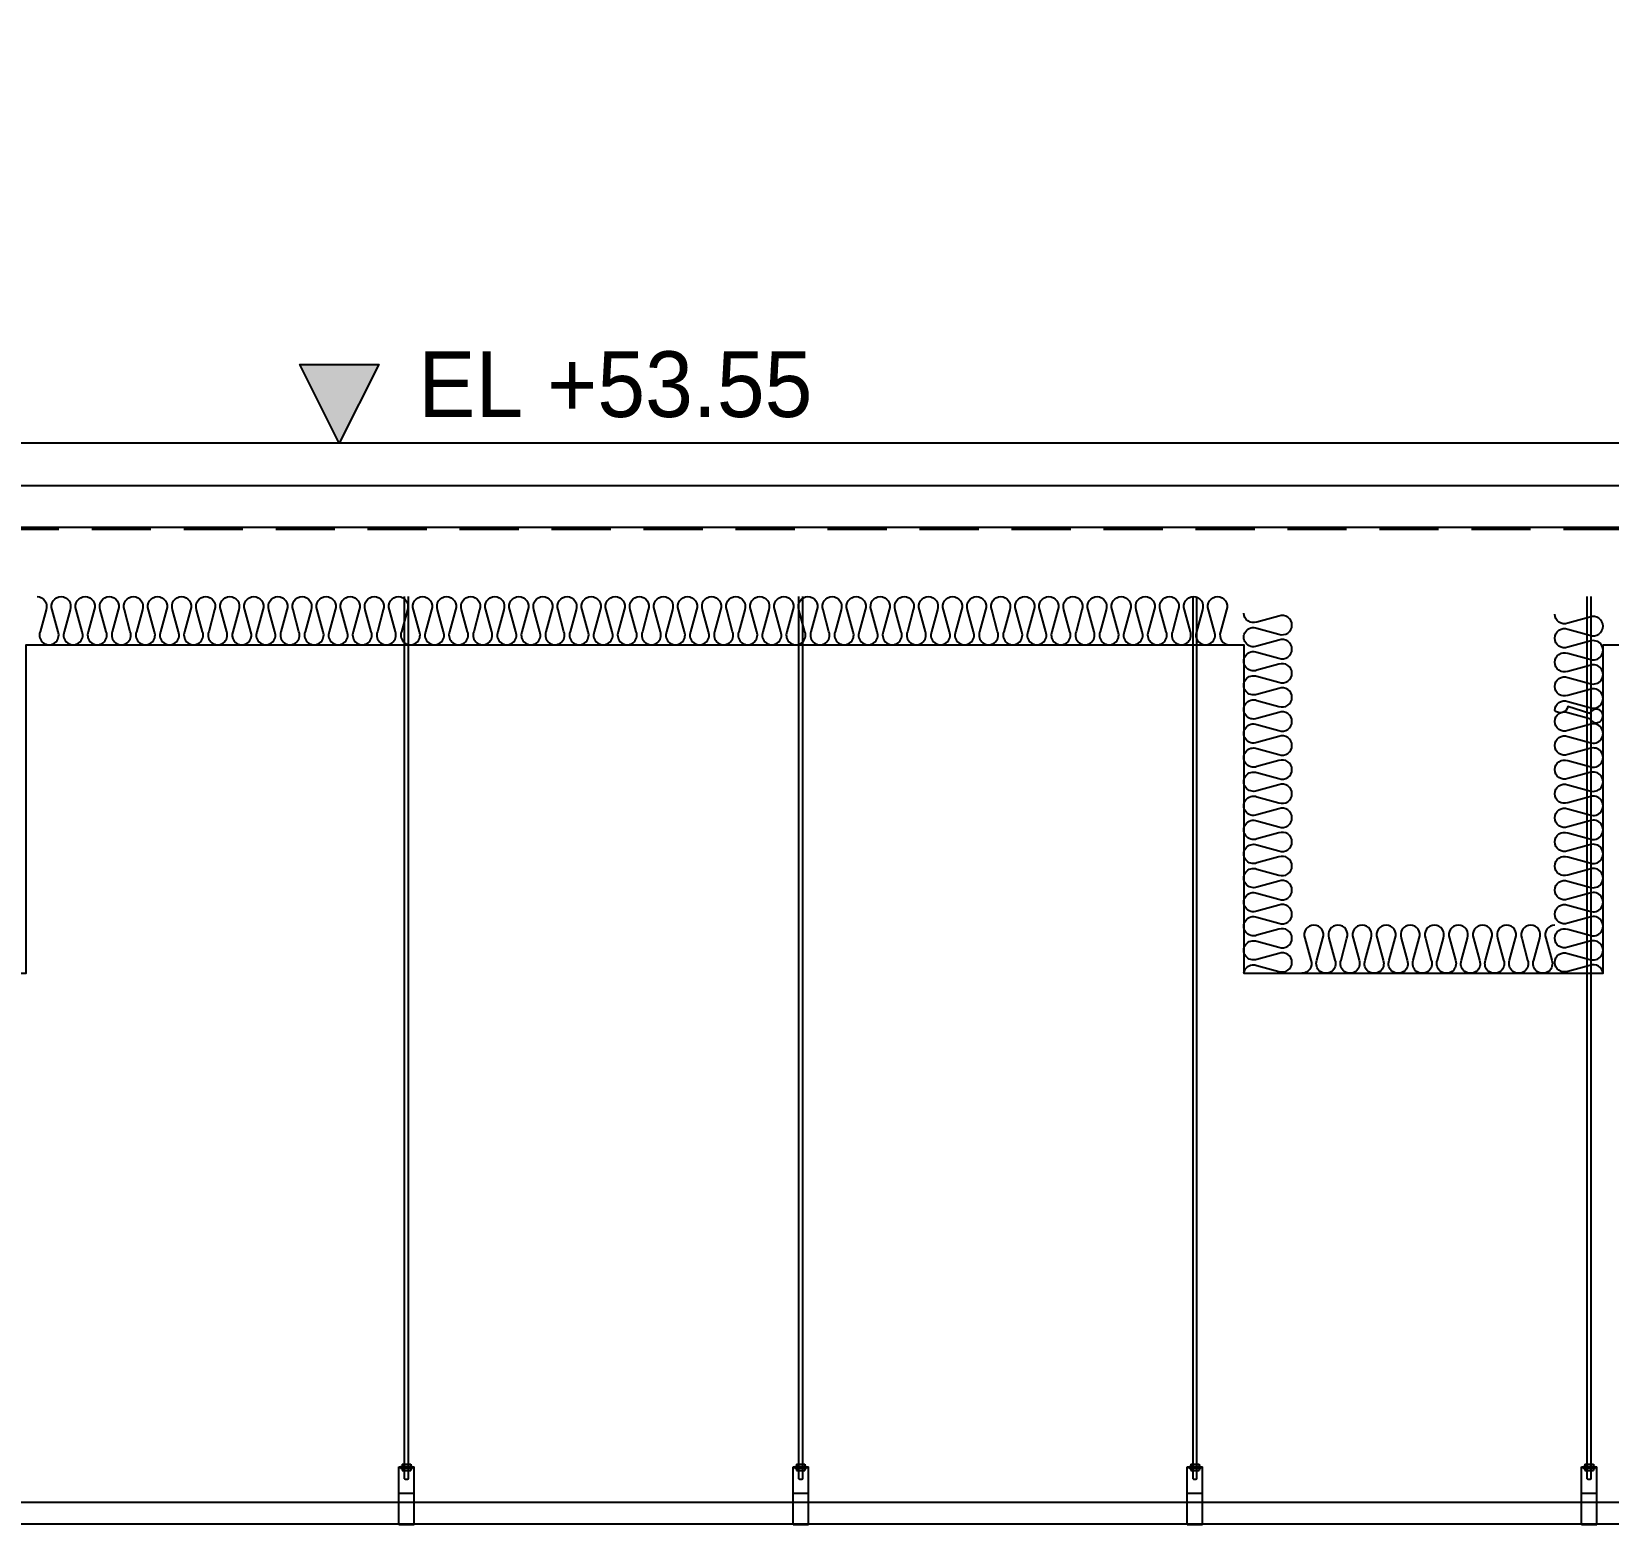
# Model space of a CAD drawing. Header units: millimetres. Extents: x 17311 to 801382, y -242618 to -104888.
# Drawn here: x 520533 to 524133, y -190498 to -187089 of the extents above; entities that cross this region are included whole.
import ezdxf

# ---------------------------------------------------------------- set-up
doc = ezdxf.new("R2010")
doc.units = ezdxf.units.MM
doc.header["$LTSCALE"] = 250
doc.linetypes.add('HID', pattern=[2.8, 1.8, -1])
for name, color, linetype in [('A-CEIL_EL', 8, 'Continuous'), ('A-FIN', 6, 'Continuous'), ('A-FIN-8', 8, 'Continuous'), ('A-HAT-WIREMESH', 9, 'g_mesh'), ('A-WP', 1, 'HID'), ('ISL', 251, 'Continuous')]:
    doc.layers.add(name, color=color, linetype=linetype)
doc.layers.add('NOPLOT', color=191, linetype='Continuous', plot=False)
doc.styles.add('Gdim', font='')
doc.styles.get('Gdim').set_extended_font_data('Dotum')
doc.linetypes.add('g_mesh', pattern='A,10,-0.8,["X",Gdim,S=0.6,R=0,X=-0.15,Y=-0.3],-0.8', length=11.6)

# ---------------------------------------------------------------- blocks, each defined once
blk = doc.blocks.new('A$C481fd194')
blk.add_hatch(color=256).paths.add_polyline_path([(375, 750), (-375, 750), (0, 0)])
blk.add_lwpolyline([(0, 0), (-375, 750), (375, 750), (0, 0)])

msp = doc.modelspace()

# ---------------------------------------------------------------- linework, layer by layer
at = {"layer": 'A-CEIL_EL'}
for p, q in [((521384.7, -190393.7), (521384.7, -188379.5, 0)), ((521393.7, -190393.7), (521393.7, -188379.5, 0)), ((522284.7, -190393.7), (522284.7, -188379.5, 0)), ((522293.7, -190393.7), (522293.7, -188379.5, 0)), ((523184.7, -190393.7), (523184.7, -188379.5, 0)), ((523193.7, -190393.7), (523193.7, -188379.5, 0)), ((524084.7, -190393.7), (524084.7, -188379.5, 0)), ((524093.7, -190393.7), (524093.7, -188379.5, 0)), ((521371.7, -190497.7), (521371.7, -190366.5)), ((521371.7, -190366.5), (521406.7, -190366.5)), ((521371.7, -190367.7), (521406.7, -190367.7)), ((521375.7, -190365), (521402.7, -190365)), ((521375.7, -190365), (521375.7, -190366.5)), ((521375.7, -190367.7), (521375.7, -190369.2)), ((521379.6, -190360), (521398.7, -190360)), ((521379.6, -190360), (521379.6, -190365)), ((521398.7, -190360), (521398.7, -190365)), ((521402.7, -190365), (521402.7, -190366.5)), ((521402.7, -190367.7), (521402.7, -190369.2)), ((521406.7, -190497.7), (521406.7, -190366.5)), ((522271.7, -190497.7), (522271.7, -190366.5)), ((522271.7, -190366.5), (522306.7, -190366.5)), ((522271.7, -190367.7), (522306.7, -190367.7)), ((522275.7, -190365), (522302.7, -190365)), ((522275.7, -190365), (522275.7, -190366.5)), ((522275.7, -190367.7), (522275.7, -190369.2)), ((522279.6, -190360), (522298.7, -190360)), ((522279.6, -190360), (522279.6, -190365)), ((522298.7, -190360), (522298.7, -190365)), ((522302.7, -190365), (522302.7, -190366.5)), ((522302.7, -190367.7), (522302.7, -190369.2)), ((522306.7, -190497.7), (522306.7, -190366.5)), ((523171.7, -190497.7), (523171.7, -190366.5)), ((523171.7, -190366.5), (523206.7, -190366.5)), ((523171.7, -190367.7), (523206.7, -190367.7)), ((523175.7, -190365), (523202.7, -190365)), ((523175.7, -190365), (523175.7, -190366.5)), ((523175.7, -190367.7), (523175.7, -190369.2)), ((523179.6, -190360), (523198.7, -190360)), ((523179.6, -190360), (523179.6, -190365)), ((523198.7, -190360), (523198.7, -190365)), ((523202.7, -190365), (523202.7, -190366.5)), ((523202.7, -190367.7), (523202.7, -190369.2)), ((523206.7, -190497.7), (523206.7, -190366.5)), ((524071.7, -190497.7), (524071.7, -190366.5)), ((524071.7, -190366.5), (524106.7, -190366.5)), ((524071.7, -190367.7), (524106.7, -190367.7)), ((524075.7, -190365), (524102.7, -190365)), ((524075.7, -190365), (524075.7, -190366.5)), ((524075.7, -190367.7), (524075.7, -190369.2)), ((524079.6, -190360), (524098.7, -190360)), ((524079.6, -190360), (524079.6, -190365)), ((524098.7, -190360), (524098.7, -190365)), ((524102.7, -190365), (524102.7, -190366.5)), ((524102.7, -190367.7), (524102.7, -190369.2)), ((524106.7, -190497.7), (524106.7, -190366.5)), ((521375.7, -190369.2), (521402.7, -190369.2)), ((521379.6, -190369.2), (521379.6, -190374.2)), ((521379.6, -190374.2), (521398.7, -190374.2)), ((521384.7, -190393.7), (521384.7, -190374.2)), ((521393.7, -190393.7), (521393.7, -190374.2)), ((521398.7, -190369.2), (521398.7, -190374.2)), ((522275.7, -190369.2), (522302.7, -190369.2)), ((522279.6, -190369.2), (522279.6, -190374.2)), ((522279.6, -190374.2), (522298.7, -190374.2)), ((522284.7, -190393.7), (522284.7, -190374.2)), ((522293.7, -190393.7), (522293.7, -190374.2)), ((522298.7, -190369.2), (522298.7, -190374.2)), ((523175.7, -190369.2), (523202.7, -190369.2)), ((523179.6, -190369.2), (523179.6, -190374.2)), ((523179.6, -190374.2), (523198.7, -190374.2)), ((523184.7, -190393.7), (523184.7, -190374.2)), ((523193.7, -190393.7), (523193.7, -190374.2)), ((523198.7, -190369.2), (523198.7, -190374.2)), ((524075.7, -190369.2), (524102.7, -190369.2)), ((524079.6, -190369.2), (524079.6, -190374.2)), ((524079.6, -190374.2), (524098.7, -190374.2)), ((524084.7, -190393.7), (524084.7, -190374.2)), ((524093.7, -190393.7), (524093.7, -190374.2)), ((524098.7, -190369.2), (524098.7, -190374.2)), ((521371.7, -190426), (521406.7, -190426)), ((522271.7, -190426), (522306.7, -190426)), ((523171.7, -190426), (523206.7, -190426)), ((524071.7, -190426), (524106.7, -190426)), ((515763.2, -190446.5), (527770.1, -190446.5)), ((521371.7, -190446.5), (521406.7, -190446.5)), ((522271.7, -190446.5), (522306.7, -190446.5)), ((523171.7, -190446.5), (523206.7, -190446.5)), ((524071.7, -190446.5), (524106.7, -190446.5)), ((515763.2, -190496.5), (527770.1, -190496.5)), ((521371.7, -190496.5), (521406.7, -190496.5)), ((521371.7, -190497.7), (521406.7, -190497.7)), ((522271.7, -190496.5), (522306.7, -190496.5)), ((522271.7, -190497.7), (522306.7, -190497.7)), ((523171.7, -190496.5), (523206.7, -190496.5)), ((523171.7, -190497.7), (523206.7, -190497.7)), ((524071.7, -190496.5), (524106.7, -190496.5)), ((524071.7, -190497.7), (524106.7, -190497.7))]:
    msp.add_line(p, q, dxfattribs=at)
for centre in [(521389.2, -190382.1), (522289.2, -190382.1), (523189.2, -190382.1), (524089.2, -190382.1)]:
    msp.add_arc(centre, 12.4, 248.715, 291.285, dxfattribs=at)
at = {"layer": 'A-FIN'}
msp.add_line((526392.7, -188029.5), (516128.7, -188029.5), dxfattribs=at)
at = {"layer": 'A-FIN-8'}
msp.add_line((526892.4, -188221.5), (515628.9, -188221.5), dxfattribs=at)
at = {"layer": 'A-HAT-WIREMESH', "ltscale": 0.6}
msp.add_line((515618.7, -188125.5), (526902.7, -188125.5), dxfattribs=at)
at = {"layer": 'A-WP', "ltscale": 0.3}
msp.add_line((526895.5, -188226.5), (515625.8, -188226.5), dxfattribs=at)
at = {"layer": 'ISL'}
msp.add_lwpolyline([(515310.7, -188539.5), (516100.7, -188539.5), (516100.7, -189239.5), (516920.7, -189239.5), (516920.7, -188539.5), (519700.7, -188539.5), (519700.7, -189239.5), (520520.7, -189239.5), (520520.7, -188489.5), (523300.7, -188489.5), (523300.7, -189239.5), (524120.7, -189239.5), (524120.7, -188489.5), (527620.7, -188489.5), (527620.7, -187089.5), (530500.7, -187089.5), (530500.7, -187839.5), (531320.7, -187839.5), (531320.7, -187089.5), (534100.7, -187089.5), (534100.7, -187839.5), (534920.7, -187839.5), (534920.7, -187089.5), (537700.7, -187089.5)], dxfattribs=at)
for points in [[(520545.7, -188379.5, -0.524855), (520566.2, -188409.3), (520552.6, -188459.7, 1.449198), (520593.7, -188459.7), (520580.1, -188409.3, -0.524856), (520600.7, -188379.5, -0.524856), (520621.2, -188409.3), (520607.6, -188459.7, 1.449198), (520648.7, -188459.7), (520635.1, -188409.3, -0.524856), (520655.7, -188379.5, -0.524856), (520676.2, -188409.3), (520662.6, -188459.7, 1.449198), (520703.7, -188459.7), (520690.1, -188409.3, -0.524856), (520710.7, -188379.5, -0.524856), (520731.2, -188409.3), (520717.6, -188459.7, 1.449198), (520758.7, -188459.7), (520745.1, -188409.3, -0.524856), (520765.7, -188379.5, -0.524856), (520786.2, -188409.3), (520772.6, -188459.7, 1.449198), (520813.7, -188459.7), (520800.1, -188409.3, -0.524856), (520820.7, -188379.5, -0.524856), (520841.2, -188409.3), (520827.6, -188459.7, 1.449198), (520868.7, -188459.7), (520855.1, -188409.3, -0.524856), (520875.7, -188379.5, -0.524856), (520896.2, -188409.3), (520882.6, -188459.7, 1.449198), (520923.7, -188459.7), (520910.1, -188409.3, -0.524856), (520930.7, -188379.5, -0.524856), (520951.2, -188409.3), (520937.6, -188459.7, 1.449198), (520978.7, -188459.7), (520965.1, -188409.3, -0.524856), (520985.7, -188379.5, -0.524856), (521006.2, -188409.3), (520992.6, -188459.7, 0.524933), (521013.2, -188489.5, 0.524933), (521033.7, -188459.7), (521020.1, -188409.3, -0.524856), (521040.7, -188379.5, -0.524856), (521061.2, -188409.3), (521047.6, -188459.7, 1.449198), (521088.7, -188459.7), (521075.1, -188409.3, -0.524856), (521095.7, -188379.5, -0.524856), (521116.2, -188409.3), (521102.6, -188459.7, 1.449198), (521143.7, -188459.7), (521130.1, -188409.3, -0.524856), (521150.7, -188379.5, -0.524856), (521171.2, -188409.3), (521157.6, -188459.7, 1.449198), (521198.7, -188459.7), (521185.1, -188409.3, -0.524856), (521205.7, -188379.5, -0.524856), (521226.2, -188409.3), (521212.6, -188459.7, 1.449198), (521253.7, -188459.7), (521240.1, -188409.3, -0.524856), (521260.7, -188379.5, -0.524856), (521281.2, -188409.3), (521267.6, -188459.7, 1.449198), (521308.7, -188459.7), (521295.1, -188409.3, -0.524856), (521315.7, -188379.5, -0.524856), (521336.2, -188409.3), (521322.6, -188459.7, 1.449198), (521363.7, -188459.7), (521350.1, -188409.3, -0.524856), (521370.7, -188379.5, -0.524856), (521391.2, -188409.3), (521377.6, -188459.7, 1.449198), (521418.7, -188459.7), (521405.1, -188409.3, -0.524856), (521425.7, -188379.5, -0.524856), (521446.2, -188409.3), (521432.6, -188459.7, 1.449198), (521473.7, -188459.7), (521460.1, -188409.3, -0.524856), (521480.7, -188379.5, -0.524856), (521501.2, -188409.3), (521487.6, -188459.7, 1.449198), (521528.7, -188459.7), (521515.1, -188409.3, -0.524856), (521535.7, -188379.5, -0.524856), (521556.2, -188409.3), (521542.6, -188459.7, 1.449198), (521583.7, -188459.7), (521570.1, -188409.3, -0.524856), (521590.7, -188379.5, -0.524856), (521611.2, -188409.3), (521597.6, -188459.7, 1.449198), (521638.7, -188459.7), (521625.1, -188409.3, -0.524856), (521645.7, -188379.5, -0.524856), (521666.2, -188409.3), (521652.6, -188459.7, 1.449198), (521693.7, -188459.7), (521680.1, -188409.3, -0.524856), (521700.7, -188379.5, -0.524856), (521721.2, -188409.3), (521707.6, -188459.7, 1.449198), (521748.7, -188459.7), (521735.1, -188409.3, -0.524856), (521755.7, -188379.5, -0.524856), (521776.2, -188409.3), (521762.6, -188459.7, 1.449198), (521803.7, -188459.7), (521790.1, -188409.3, -0.524856), (521810.7, -188379.5, -0.524856), (521831.2, -188409.3), (521817.6, -188459.7, 1.449198), (521858.7, -188459.7), (521845.1, -188409.3, -0.524856), (521865.7, -188379.5, -0.524856), (521886.2, -188409.3), (521872.6, -188459.7, 1.449198), (521913.7, -188459.7), (521900.1, -188409.3, -0.524856), (521920.7, -188379.5, -0.524856), (521941.2, -188409.3), (521927.6, -188459.7, 1.449198), (521968.7, -188459.7), (521955.1, -188409.3, -0.524856), (521975.7, -188379.5, -0.524856), (521996.2, -188409.3), (521982.6, -188459.7, 1.449198), (522023.7, -188459.7), (522010.1, -188409.3, -0.524856), (522030.7, -188379.5, -0.524856), (522051.2, -188409.3), (522037.6, -188459.7, 1.449198), (522078.7, -188459.7), (522065.1, -188409.3, -0.524856), (522085.7, -188379.5, -0.524856), (522106.2, -188409.3), (522092.6, -188459.7, 1.449198), (522133.7, -188459.7), (522120.1, -188409.3, -0.524856), (522140.7, -188379.5, -0.524856), (522161.2, -188409.3), (522147.6, -188459.7, 1.449198), (522188.7, -188459.7), (522175.1, -188409.3, -0.524856), (522195.7, -188379.5, -0.524856), (522216.2, -188409.3), (522202.6, -188459.7, 1.449198), (522243.7, -188459.7), (522230.1, -188409.3, -0.524856), (522250.7, -188379.5, -0.524856), (522271.2, -188409.3), (522257.6, -188459.7, 1.449198), (522298.7, -188459.7), (522285.1, -188409.3, -0.524856), (522305.7, -188379.5, -0.524856), (522326.2, -188409.3), (522312.6, -188459.7, 1.449198), (522353.7, -188459.7), (522340.1, -188409.3, -0.524856), (522360.7, -188379.5, -0.524856), (522381.2, -188409.3), (522367.6, -188459.7, 1.449198), (522408.7, -188459.7), (522395.1, -188409.3, -0.524856), (522415.7, -188379.5, -0.524856), (522436.2, -188409.3), (522422.6, -188459.7, 1.449198), (522463.7, -188459.7), (522450.1, -188409.3, -0.524856), (522470.7, -188379.5, -0.524856), (522491.2, -188409.3), (522477.6, -188459.7, 1.449198), (522518.7, -188459.7), (522505.1, -188409.3, -0.524856), (522525.7, -188379.5, -0.524856), (522546.2, -188409.3), (522532.6, -188459.7, 1.449198), (522573.7, -188459.7), (522560.1, -188409.3, -0.524856), (522580.7, -188379.5, -0.524856), (522601.2, -188409.3), (522587.6, -188459.7, 1.449198), (522628.7, -188459.7), (522615.1, -188409.3, -0.524856), (522635.7, -188379.5, -0.524856), (522656.2, -188409.3), (522642.6, -188459.7, 1.449198), (522683.7, -188459.7), (522670.1, -188409.3, -0.524856), (522690.7, -188379.5, -0.524856), (522711.2, -188409.3), (522697.6, -188459.7, 1.449198), (522738.7, -188459.7), (522725.1, -188409.3, -0.524856), (522745.7, -188379.5, -0.524856), (522766.2, -188409.3), (522752.6, -188459.7, 1.449198), (522793.7, -188459.7), (522780.1, -188409.3, -0.524856), (522800.7, -188379.5, -0.524856), (522821.2, -188409.3), (522807.6, -188459.7, 1.449198), (522848.7, -188459.7), (522835.1, -188409.3, -0.524856), (522855.7, -188379.5, -0.524856), (522876.2, -188409.3), (522862.6, -188459.7, 1.449198), (522903.7, -188459.7), (522890.1, -188409.3, -0.524856), (522910.7, -188379.5, -0.524856), (522931.2, -188409.3), (522917.6, -188459.7, 1.449198), (522958.7, -188459.7), (522945.1, -188409.3, -0.524856), (522965.7, -188379.5, -0.524856), (522986.2, -188409.3), (522972.6, -188459.7, 1.449198), (523013.7, -188459.7), (523000.1, -188409.3, -0.524856), (523020.7, -188379.5, -0.524856), (523041.2, -188409.3), (523027.6, -188459.7, 1.449198), (523068.7, -188459.7), (523055.1, -188409.3, -0.524856), (523075.7, -188379.5, -0.524856), (523096.2, -188409.3), (523082.6, -188459.7, 1.449198), (523123.7, -188459.7), (523110.1, -188409.3, -0.524856), (523130.7, -188379.5, -0.524856), (523151.2, -188409.3), (523137.6, -188459.7, 1.449198), (523178.7, -188459.7), (523165.1, -188409.3, -0.524856), (523185.7, -188379.5, -0.524856), (523206.2, -188409.3), (523192.6, -188459.7, 1.449198), (523233.7, -188459.7), (523220.1, -188409.3, -0.524856), (523240.7, -188379.5, -0.524856), (523261.2, -188409.3), (523247.6, -188459.7, 0.524933), (523268.2, -188489.5, 0.524933)], [(523300.8, -189239.5, -0.489145), (523330.5, -189221.4), (523380.9, -189235.1, 0.524856), (523410.7, -189214.5, 0.524856), (523380.9, -189193.9), (523330.5, -189207.6, -1.449198), (523330.5, -189166.4), (523380.9, -189180.1, 0.524856), (523410.7, -189159.5, 0.524856), (523380.9, -189138.9), (523330.5, -189152.6, -1.449198), (523330.5, -189111.4), (523380.9, -189125.1, 0.524856), (523410.7, -189104.5, 0.524856), (523380.9, -189083.9), (523330.5, -189097.6, -1.449198), (523330.5, -189056.4), (523380.9, -189070.1, 0.524856), (523410.7, -189049.5, 0.524856), (523380.9, -189028.9), (523330.5, -189042.6, -1.449198), (523330.5, -189001.4), (523380.9, -189015.1, 0.524856), (523410.7, -188994.5, 0.524856), (523380.9, -188973.9), (523330.5, -188987.6, -1.449198), (523330.5, -188946.4), (523380.9, -188960.1, 0.524856), (523410.7, -188939.5, 0.524856), (523380.9, -188918.9), (523330.5, -188932.6, -1.449198), (523330.5, -188891.4), (523380.9, -188905.1, 0.524856), (523410.7, -188884.5, 0.524856), (523380.9, -188863.9), (523330.5, -188877.6, -1.449198), (523330.5, -188836.4), (523380.9, -188850.1, 0.524856), (523410.7, -188829.5, 0.524856), (523380.9, -188808.9), (523330.5, -188822.6, -1.449198), (523330.5, -188781.4), (523380.9, -188795.1, 0.524856), (523410.7, -188774.5, 0.524856), (523380.9, -188753.9), (523330.5, -188767.6, -1.449198), (523330.5, -188726.4), (523380.9, -188740.1, 0.524856), (523410.7, -188719.5, 0.524856), (523380.9, -188698.9), (523330.5, -188712.6, -1.449198), (523330.5, -188671.4), (523380.9, -188685.1, 0.524856), (523410.7, -188664.5, 0.524856), (523380.9, -188643.9), (523330.5, -188657.6, -1.449198), (523330.5, -188616.4), (523380.9, -188630.1, 0.524856), (523410.7, -188609.5, 0.524856), (523380.9, -188588.9), (523330.5, -188602.6, -1.449198), (523330.5, -188561.4), (523380.9, -188575.1, 0.524856), (523410.7, -188554.5, 0.524856), (523380.9, -188533.9), (523330.5, -188547.6, -1.449198), (523330.5, -188506.4), (523380.9, -188520.1, 0.524856), (523410.7, -188499.5, 0.524856), (523380.9, -188478.9), (523330.5, -188492.6, -1.449198), (523330.5, -188451.4), (523380.9, -188465.1, 0.524856), (523410.7, -188444.5, 0.524856), (523380.9, -188423.9), (523330.5, -188437.6, -0.524933), (523300.7, -188417)], [(524120.5, -189239.5, 0.489145), (524090.9, -189221.4), (524040.5, -189235.1, -0.524856), (524010.7, -189214.5, -0.524856), (524040.5, -189193.9), (524090.9, -189207.6, 1.449198), (524090.9, -189166.4), (524040.5, -189180.1, -0.524856), (524010.7, -189159.5, -0.524856), (524040.5, -189138.9), (524090.9, -189152.6, 1.449198), (524090.9, -189111.4), (524040.5, -189125.1, -0.524856), (524010.7, -189104.5, -0.524856), (524040.5, -189083.9), (524090.9, -189097.6, 1.449198), (524090.9, -189056.4), (524040.5, -189070.1, -0.524856), (524010.7, -189049.5, -0.524856), (524040.5, -189028.9), (524090.9, -189042.6, 1.449198), (524090.9, -189001.4), (524040.5, -189015.1, -0.524856), (524010.7, -188994.5, -0.524856), (524040.5, -188973.9), (524090.9, -188987.6, 1.449198), (524090.9, -188946.4), (524040.5, -188960.1, -0.524856), (524010.7, -188939.5, -0.524856), (524040.5, -188918.9), (524090.9, -188932.6, 1.449198), (524090.9, -188891.4), (524040.5, -188905.1, -0.524856), (524010.7, -188884.5, -0.524856), (524040.5, -188863.9), (524090.9, -188877.6, 1.449198), (524090.9, -188836.4), (524040.5, -188850.1, -0.524856), (524010.7, -188829.5, -0.524856), (524040.5, -188808.9), (524090.9, -188822.6, 1.449198), (524090.9, -188781.4), (524040.5, -188795.1, -0.524856), (524010.7, -188774.5, -0.524856), (524040.5, -188753.9), (524090.9, -188767.6, 1.449198), (524090.9, -188726.4), (524040.5, -188740.1, -0.524856), (524010.7, -188719.5, -0.524856), (524040.5, -188698.9), (524090.9, -188712.6, 1.449198), (524090.9, -188671.4), (524040.5, -188685.1, -0.524856), (524010.7, -188664.5, -0.524856), (524040.5, -188643.9), (524090.9, -188657.6, 5.351885), (524090.9, -188646.4), (524040.5, -188630.1, -0.607988), (524010.7, -188639.5, -0.524856), (524040.5, -188618.9), (524090.9, -188632.6, 1.449198), (524090.9, -188591.4), (524040.5, -188605.1, -0.524856), (524010.7, -188584.5, -0.524856), (524040.5, -188563.9), (524090.9, -188577.6, 1.449198), (524090.9, -188536.4), (524040.5, -188550.1, -0.524856), (524010.7, -188529.5, -0.524856), (524040.5, -188508.9), (524090.9, -188522.6, 1.449198), (524090.9, -188481.4), (524040.5, -188495.1, -0.524856), (524010.7, -188474.5, -0.524856), (524040.5, -188453.9), (524090.9, -188467.6, 0.524933), (524120.7, -188447, 0.524933), (524090.9, -188426.4), (524040.5, -188440.1, -0.524854), (524010.7, -188419.5, -0.524854)], [(524010.7, -189129.5, 0.524856), (523990.1, -189159.3), (524003.7, -189209.7, -1.449198), (523962.6, -189209.7), (523976.2, -189159.3, 0.524856), (523955.7, -189129.5, 0.524856), (523935.1, -189159.3), (523948.7, -189209.7, -1.449198), (523907.6, -189209.7), (523921.2, -189159.3, 0.524856), (523900.7, -189129.5, 0.524856), (523880.1, -189159.3), (523893.7, -189209.7, -1.449198), (523852.6, -189209.7), (523866.2, -189159.3, 0.524856), (523845.7, -189129.5, 0.524856), (523825.1, -189159.3), (523838.7, -189209.7, -1.449198), (523797.6, -189209.7), (523811.2, -189159.3, 0.524856), (523790.7, -189129.5, 0.524856), (523770.1, -189159.3), (523783.7, -189209.7, -1.449198), (523742.6, -189209.7), (523756.2, -189159.3, 0.524856), (523735.7, -189129.5, 0.524856), (523715.1, -189159.3), (523728.7, -189209.7, -1.449198), (523687.6, -189209.7), (523701.2, -189159.3, 0.524856), (523680.7, -189129.5, 0.524856), (523660.1, -189159.3), (523673.7, -189209.7, -1.449198), (523632.6, -189209.7), (523646.2, -189159.3, 0.524856), (523625.7, -189129.5, 0.524856), (523605.1, -189159.3), (523618.7, -189209.7, -1.449198), (523577.6, -189209.7), (523591.2, -189159.3, 0.524856), (523570.7, -189129.5, 0.524856), (523550.1, -189159.3), (523563.7, -189209.7, -1.449198), (523522.6, -189209.7), (523536.2, -189159.3, 0.524856), (523515.7, -189129.5, 0.524856), (523495.1, -189159.3), (523508.7, -189209.7, -1.449198), (523467.6, -189209.7), (523481.2, -189159.3, 0.524856), (523460.7, -189129.5, 0.524856), (523440.1, -189159.3), (523453.7, -189209.7, -0.524951), (523433.2, -189239.5, -0.524951)]]:
    msp.add_lwpolyline(points, format="xyb", dxfattribs=at)

# ---------------------------------------------------------------- block references
at = {"layer": 'NOPLOT', "xscale": 0.24, "yscale": 0.24, "zscale": 0.24}
msp.add_blockref('A$C481fd194', (521235.7, -188029.5), dxfattribs=at)

# ---------------------------------------------------------------- texts
at = {"layer": 'NOPLOT', "style": 'Gdim'}
msp.add_text('EL +53.55', height=150, dxfattribs=at).set_placement((521415.7, -187969.5))

doc.saveas('drawing.dxf')
